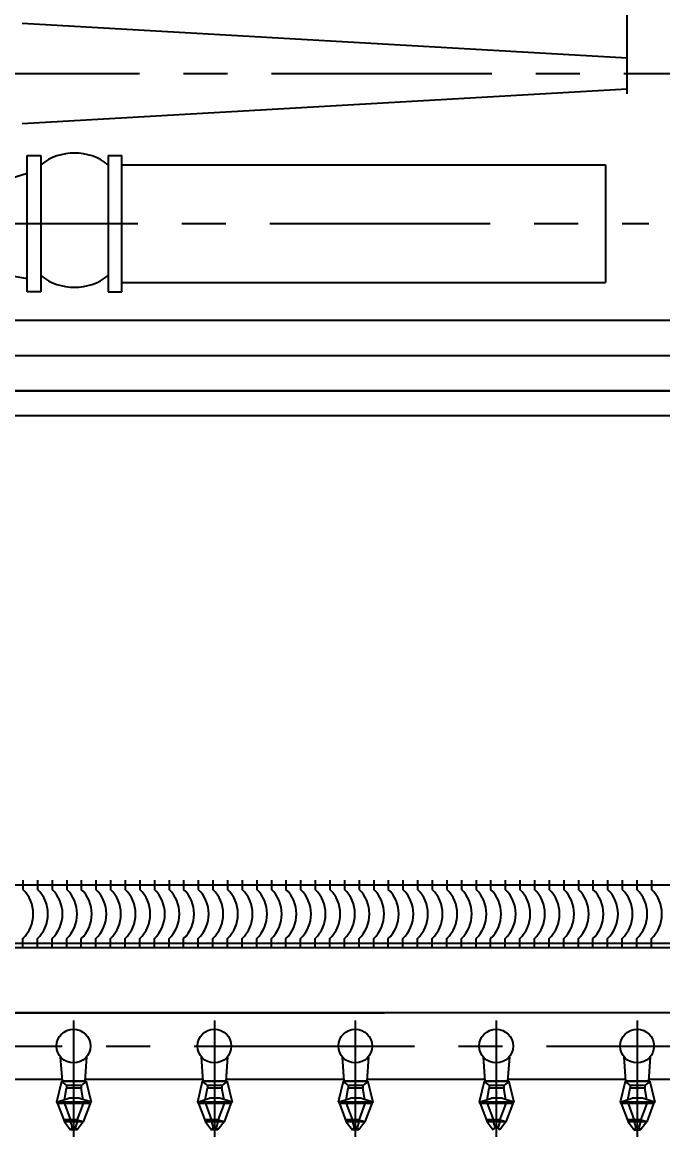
# Model space of a CAD drawing. Extents: x 1427168 to 1936200, y 1176778 to 1377202.
# Drawn here: x 1640404 to 1644041, y 1357125 to 1363445 of the extents above; entities that cross this region are included whole.
import ezdxf
from ezdxf.lldxf.tags import DXFTag

# ---------------------------------------------------------------- set-up
doc = ezdxf.new("R2010")
doc.units = 0
doc.header["$LTSCALE"] = 1000
doc.header["$MEASUREMENT"] = 0
doc.linetypes.add('CENTER', pattern=[2, 1.25, -0.25, 0.25, -0.25])
doc.linetypes.add('DOTE', pattern=[2.42, 2, -0.2, 0.02, -0.2])
doc.layers.get('0').update_dxf_attribs({"linetype": 'CONTINUOUS'})
doc.layers.get('DEFPOINTS').update_dxf_attribs({"linetype": 'CONTINUOUS'})
for name, color, linetype in [('01粗实线层', 7, 'CONTINUOUS'), ('2', 2, 'CONTINUOUS'), ('DOTE', 1, 'DOTE'), ('中心线', 1, 'ACAD_ISO04W100')]:
    doc.layers.add(name, color=color, linetype=linetype)
doc.styles.add('TH_GBDIM', font='romans.shx', dxfattribs={"width": 0.8, "bigfont": 'gbcbig.shx'})
tags = doc.linetypes.add('ACAD_ISO04W100', pattern=[30, 24, -3, 0, -3]).pattern_tags.tags
tags[10:11] = [DXFTag(74, 4), DXFTag(75, 0), DXFTag(340, '0'), DXFTag(46, 1.0), DXFTag(50, 0.0), DXFTag(44, 0.0), DXFTag(45, 0.0)]
tags[8:9] = [DXFTag(74, 4), DXFTag(75, 0), DXFTag(340, '0'), DXFTag(46, 1.0), DXFTag(50, 0.0), DXFTag(44, 0.0), DXFTag(45, 0.0)]
tags[6:7] = [DXFTag(74, 4), DXFTag(75, 0), DXFTag(340, '0'), DXFTag(46, 1.0), DXFTag(50, 0.0), DXFTag(44, 0.0), DXFTag(45, 0.0)]
tags[4:5] = [DXFTag(74, 4), DXFTag(75, 0), DXFTag(340, '0'), DXFTag(46, 1.0), DXFTag(50, 0.0), DXFTag(44, 0.0), DXFTag(45, 0.0)]
doc.dimstyles.new('TH_GBDIM', dxfattribs={"dimscale": 120, "dimtxt": 4, "dimasz": 2, "dimexe": 2, "dimexo": 0, "dimgap": 1.5, "dimtad": 1, "dimdec": 0, "dimzin": 0, "dimtxsty": 'TH_GBDIM', "dimblk": 'ARCHTICK', "dimcen": 2.5, "dimclrd": 130, "dimclre": 130, "dimclrt": 3, "dimazin": 3, "dimtfac": 0.714286, "dimtdec": 0, "dimtmove": 0, "dimatfit": 3, "dimtzin": 0})

# ---------------------------------------------------------------- blocks, each defined once
blk = doc.blocks.new('_ARCHTICK')
at = {"color": 0, "linetype": 'BYBLOCK', "const_width": 0.15}
blk.add_lwpolyline([(-0.5, -0.5), (0.5, 0.5)], dxfattribs=at)
blk = doc.blocks.new('*D392')
at = {"layer": '01粗实线层', "color": 130}
for p, q in [((1634422.7, 1363039), (1634422.7, 1367944.2)), ((1643837.8, 1363039), (1643837.8, 1367944.2)), ((1634422.7, 1367704.2), (1643837.8, 1367704.2))]:
    blk.add_line(p, q, dxfattribs=at)
at = {"layer": 'DEFPOINTS', "color": 0}
for p in [(1643837.8, 1367704.2), (1634422.7, 1363039), (1643837.8, 1363039)]:
    blk.add_point(p, dxfattribs=at)
at = {"layer": '01粗实线层', "color": 130, "xscale": 240, "yscale": 240, "zscale": 240, "rotation": 180}
blk.add_blockref('_ARCHTICK', (1634422.7, 1367704.2), dxfattribs=at)
at = {"layer": '01粗实线层', "color": 130, "xscale": 240, "yscale": 240, "zscale": 240}
blk.add_blockref('_ARCHTICK', (1643837.8, 1367704.2), dxfattribs=at)
at = {"layer": '01粗实线层', "color": 3, "insert": (1639130.3, 1368064.2), "char_height": 480, "attachment_point": 5, "style": 'TH_GBDIM'}
blk.add_mtext('{%%c6000}{}{}', dxfattribs=at)

msp = doc.modelspace()

# ---------------------------------------------------------------- linework, layer by layer
for p, q in [((1640970.3, 1362637.6), (1643715.1, 1362637.6)), ((1643715.1, 1362637.6), (1643715.1, 1361969.6)), ((1640970.3, 1361969.6), (1643715.1, 1361969.6)), ((1640162.6, 1361755.7), (1644630.2, 1361755.7)), ((1640005.3, 1361214.5), (1644830.5, 1361214.5))]:
    msp.add_line(p, q)
at = {"color": 4}
for p, q in [((1643167, 1357439.4), (1643167, 1357437.1)), ((1643826.4, 1357439.4), (1643826.4, 1357437.1)), ((1643967, 1357439.4), (1643967, 1357437.1))]:
    msp.add_line(p, q, dxfattribs=at)
at = {"layer": '01粗实线层', "color": 0}
for p, q in [((1643837.8, 1363066), (1643837.8, 1363244.1)), ((1640431.6, 1361916.5), (1640431.6, 1362690.7)), ((1640431.6, 1362690.7), (1640509.3, 1362690.7)), ((1640509.3, 1362690.7), (1640509.3, 1361916.5)), ((1640892.6, 1362690.7), (1640970.3, 1362690.7)), ((1640892.6, 1362690.7), (1640892.6, 1361916.5)), ((1640970.3, 1361916.5), (1640970.3, 1362690.7)), ((1640109.3, 1362490.1), (1640431.6, 1362590.6)), ((1640109.3, 1362045.9), (1640433.5, 1361992.5)), ((1640509.3, 1361916.5), (1640431.6, 1361916.5)), ((1640892.6, 1361916.5), (1640970.3, 1361916.5)), ((1629880.3, 1361555.7), (1648380.3, 1361555.7)), ((1639280.3, 1361355.7), (1648380.3, 1361355.7)), ((1648578.6, 1361355.7), (1639280.3, 1361355.7)), ((1639280.3, 1361355.7), (1648380.3, 1361355.7)), ((1648559.4, 1361355.7), (1639280.3, 1361355.7)), ((1640407.5, 1358580.5), (1640407.5, 1358527.2)), ((1640490.5, 1358580.5), (1640490.5, 1358527.2)), ((1640573.5, 1358580.5), (1640573.5, 1358527.2)), ((1640656.5, 1358580.5), (1640656.5, 1358527.2)), ((1640739.5, 1358580.5), (1640739.5, 1358527.2)), ((1640822.5, 1358580.5), (1640822.5, 1358527.2)), ((1640905.5, 1358580.5), (1640905.5, 1358527.2)), ((1640988.5, 1358580.5), (1640988.5, 1358527.2)), ((1641071.5, 1358580.5), (1641071.5, 1358527.2)), ((1641154.5, 1358580.5), (1641154.5, 1358527.2)), ((1641237.5, 1358580.5), (1641237.5, 1358527.2)), ((1641320.5, 1358580.5), (1641320.5, 1358527.2)), ((1641403.5, 1358580.5), (1641403.5, 1358527.2)), ((1641486.5, 1358580.5), (1641486.5, 1358527.2)), ((1641569.5, 1358580.5), (1641569.5, 1358527.2)), ((1641652.5, 1358580.5), (1641652.5, 1358527.2)), ((1641735.5, 1358580.5), (1641735.5, 1358527.2)), ((1641818.5, 1358580.5), (1641818.5, 1358527.2)), ((1641901.5, 1358580.5), (1641901.5, 1358527.2)), ((1641984.5, 1358580.5), (1641984.5, 1358527.2)), ((1641984.5, 1358580.5), (1641984.5, 1358527.2)), ((1642067.5, 1358580.5), (1642067.5, 1358527.2)), ((1642150.5, 1358580.5), (1642150.5, 1358527.2)), ((1642233.5, 1358580.5), (1642233.5, 1358527.2)), ((1642316.5, 1358580.5), (1642316.5, 1358527.2)), ((1642399.5, 1358580.5), (1642399.5, 1358527.2)), ((1642399.5, 1358580.5), (1642399.5, 1358527.2)), ((1642482.5, 1358580.5), (1642482.5, 1358527.2)), ((1642565.5, 1358580.5), (1642565.5, 1358527.2)), ((1642648.5, 1358580.5), (1642648.5, 1358527.2)), ((1642731.5, 1358580.5), (1642731.5, 1358527.2)), ((1642814.5, 1358580.5), (1642814.5, 1358527.2)), ((1642897.5, 1358580.5), (1642897.5, 1358527.2)), ((1642980.5, 1358580.5), (1642980.5, 1358527.2)), ((1643063.5, 1358580.5), (1643063.5, 1358527.2)), ((1643146.5, 1358580.5), (1643146.5, 1358527.2)), ((1643229.5, 1358580.5), (1643229.5, 1358527.2)), ((1643312.5, 1358580.5), (1643312.5, 1358527.2)), ((1643395.5, 1358580.5), (1643395.5, 1358527.2)), ((1643478.5, 1358580.5), (1643478.5, 1358527.2)), ((1643561.5, 1358580.5), (1643561.5, 1358527.2)), ((1643644.5, 1358580.5), (1643644.5, 1358527.2)), ((1643727.5, 1358580.5), (1643727.5, 1358527.2)), ((1643810.5, 1358580.5), (1643810.5, 1358527.2)), ((1643893.5, 1358580.5), (1643893.5, 1358527.2)), ((1643976.5, 1358580.5), (1643976.5, 1358527.2)), ((1640005.3, 1358553.9), (1647880.3, 1358553.9)), ((1640407.5, 1358195), (1640407.5, 1358248.3)), ((1640490.5, 1358195), (1640490.5, 1358248.3)), ((1640573.5, 1358195), (1640573.5, 1358248.3)), ((1640656.5, 1358195), (1640656.5, 1358248.3)), ((1640739.5, 1358195), (1640739.5, 1358248.3)), ((1640822.5, 1358195), (1640822.5, 1358248.3)), ((1640905.5, 1358195), (1640905.5, 1358248.3)), ((1640988.5, 1358195), (1640988.5, 1358248.3)), ((1641071.5, 1358195), (1641071.5, 1358248.3)), ((1641154.5, 1358195), (1641154.5, 1358248.3)), ((1641237.5, 1358195), (1641237.5, 1358248.3)), ((1641320.5, 1358195), (1641320.5, 1358248.3)), ((1641403.5, 1358195), (1641403.5, 1358248.3)), ((1641486.5, 1358195), (1641486.5, 1358248.3)), ((1641569.5, 1358195), (1641569.5, 1358248.3)), ((1641652.5, 1358195), (1641652.5, 1358248.3)), ((1641735.5, 1358195), (1641735.5, 1358248.3)), ((1641818.5, 1358195), (1641818.5, 1358248.3)), ((1641901.5, 1358195), (1641901.5, 1358248.3)), ((1641984.5, 1358195), (1641984.5, 1358248.3)), ((1641984.5, 1358195), (1641984.5, 1358248.3)), ((1642067.5, 1358195), (1642067.5, 1358248.3)), ((1642150.5, 1358195), (1642150.5, 1358248.3)), ((1642233.5, 1358195), (1642233.5, 1358248.3)), ((1642316.5, 1358195), (1642316.5, 1358248.3)), ((1642399.5, 1358195), (1642399.5, 1358248.3)), ((1642399.5, 1358195), (1642399.5, 1358248.3)), ((1642482.5, 1358195), (1642482.5, 1358248.3)), ((1642565.5, 1358195), (1642565.5, 1358248.3)), ((1642648.5, 1358195), (1642648.5, 1358248.3)), ((1642731.5, 1358195), (1642731.5, 1358248.3)), ((1642814.5, 1358195), (1642814.5, 1358248.3)), ((1642897.5, 1358195), (1642897.5, 1358248.3)), ((1642980.5, 1358195), (1642980.5, 1358248.3)), ((1643063.5, 1358195), (1643063.5, 1358248.3)), ((1643146.5, 1358195), (1643146.5, 1358248.3)), ((1643229.5, 1358195), (1643229.5, 1358248.3)), ((1643312.5, 1358195), (1643312.5, 1358248.3)), ((1643395.5, 1358195), (1643395.5, 1358248.3)), ((1643478.5, 1358195), (1643478.5, 1358248.3)), ((1643561.5, 1358195), (1643561.5, 1358248.3)), ((1643644.5, 1358195), (1643644.5, 1358248.3)), ((1643727.5, 1358195), (1643727.5, 1358248.3)), ((1643810.5, 1358195), (1643810.5, 1358248.3)), ((1643893.5, 1358195), (1643893.5, 1358248.3)), ((1643976.5, 1358195), (1643976.5, 1358248.3)), ((1647880.3, 1358195), (1639380.3, 1358195)), ((1640005.3, 1358221.7), (1647880.3, 1358221.7)), ((1647880.3, 1357827.2), (1639380.3, 1357827.2)), ((1639380.3, 1357827.2), (1642460.3, 1357827.2)), ((1640620.2, 1357578.5), (1640629.8, 1357439.4)), ((1640769.7, 1357578.5), (1640760.1, 1357439.4)), ((1641420.2, 1357578.5), (1641429.8, 1357439.4)), ((1641569.7, 1357578.5), (1641560.1, 1357439.4)), ((1642220.2, 1357578.5), (1642229.8, 1357439.4)), ((1642369.7, 1357578.5), (1642360.1, 1357439.4)), ((1643020.2, 1357578.5), (1643029.8, 1357439.4)), ((1643169.7, 1357578.5), (1643160.1, 1357439.4)), ((1643820.2, 1357578.5), (1643829.8, 1357439.4)), ((1643969.7, 1357578.5), (1643960.1, 1357439.4)), ((1639960.8, 1357450.2), (1640629.1, 1357450.2)), ((1640626.4, 1357437.1), (1640598.2, 1357319.6)), ((1640626.4, 1357439.4), (1640626.4, 1357437.1)), ((1640767, 1357439.4), (1640626.4, 1357439.4)), ((1640626.4, 1357437.1), (1640655.2, 1357414.1)), ((1640767, 1357437.1), (1640626.4, 1357437.1)), ((1640767, 1357437.1), (1640738.2, 1357414.1)), ((1640760.8, 1357450.2), (1641429.1, 1357450.2)), ((1640767, 1357439.4), (1640767, 1357437.1)), ((1640767, 1357437.1), (1640795.2, 1357319.6)), ((1641426.4, 1357437.1), (1641398.2, 1357319.6)), ((1641426.4, 1357439.4), (1641426.4, 1357437.1)), ((1641567, 1357439.4), (1641426.4, 1357439.4)), ((1641426.4, 1357437.1), (1641455.2, 1357414.1)), ((1641567, 1357437.1), (1641426.4, 1357437.1)), ((1641567, 1357437.1), (1641538.2, 1357414.1)), ((1641560.8, 1357450.2), (1642229.1, 1357450.2)), ((1641567, 1357439.4), (1641567, 1357437.1)), ((1641567, 1357437.1), (1641595.2, 1357319.6)), ((1642226.4, 1357437.1), (1642198.2, 1357319.6)), ((1642226.4, 1357439.4), (1642226.4, 1357437.1)), ((1642367, 1357439.4), (1642226.4, 1357439.4)), ((1642226.4, 1357437.1), (1642255.2, 1357414.1)), ((1642367, 1357437.1), (1642226.4, 1357437.1)), ((1642367, 1357437.1), (1642338.2, 1357414.1)), ((1642360.8, 1357450.2), (1643029.1, 1357450.2)), ((1642367, 1357439.4), (1642367, 1357437.1)), ((1642367, 1357437.1), (1642395.2, 1357319.6)), ((1643026.4, 1357437.1), (1642998.2, 1357319.6)), ((1643026.4, 1357439.4), (1643026.4, 1357437.1)), ((1643167, 1357439.4), (1643026.4, 1357439.4)), ((1643026.4, 1357437.1), (1643055.2, 1357414.1)), ((1643167, 1357437.1), (1643026.4, 1357437.1)), ((1643167, 1357437.1), (1643138.2, 1357414.1)), ((1643160.8, 1357450.2), (1643829.1, 1357450.2)), ((1643167, 1357437.1), (1643195.2, 1357319.6)), ((1643826.4, 1357437.1), (1643798.2, 1357319.6)), ((1643967, 1357439.4), (1643826.4, 1357439.4)), ((1643826.4, 1357437.1), (1643855.2, 1357414.1)), ((1643967, 1357437.1), (1643826.4, 1357437.1)), ((1643967, 1357437.1), (1643938.2, 1357414.1)), ((1643960.8, 1357450.2), (1644629.1, 1357450.2)), ((1643967, 1357437.1), (1643995.2, 1357319.6)), ((1640643.3, 1357334.5), (1640655.2, 1357400.3)), ((1640655.2, 1357414.1), (1640655.2, 1357400.3)), ((1640738.2, 1357414.1), (1640655.2, 1357414.1)), ((1640738.2, 1357400.3), (1640655.2, 1357400.3)), ((1640738.2, 1357414.1), (1640738.2, 1357400.3)), ((1640750.1, 1357334.5), (1640738.2, 1357400.3)), ((1641443.3, 1357334.5), (1641455.2, 1357400.3)), ((1641455.2, 1357414.1), (1641455.2, 1357400.3)), ((1641538.2, 1357414.1), (1641455.2, 1357414.1)), ((1641538.2, 1357400.3), (1641455.2, 1357400.3)), ((1641538.2, 1357414.1), (1641538.2, 1357400.3)), ((1641550.1, 1357334.5), (1641538.2, 1357400.3)), ((1642243.3, 1357334.5), (1642255.2, 1357400.3)), ((1642255.2, 1357414.1), (1642255.2, 1357400.3)), ((1642338.2, 1357414.1), (1642255.2, 1357414.1)), ((1642338.2, 1357400.3), (1642255.2, 1357400.3)), ((1642338.2, 1357414.1), (1642338.2, 1357400.3)), ((1642350.1, 1357334.5), (1642338.2, 1357400.3)), ((1643043.3, 1357334.5), (1643055.2, 1357400.3)), ((1643055.2, 1357414.1), (1643055.2, 1357400.3)), ((1643138.2, 1357414.1), (1643055.2, 1357414.1)), ((1643138.2, 1357400.3), (1643055.2, 1357400.3)), ((1643138.2, 1357414.1), (1643138.2, 1357400.3)), ((1643150.1, 1357334.5), (1643138.2, 1357400.3)), ((1643843.3, 1357334.5), (1643855.2, 1357400.3)), ((1643855.2, 1357414.1), (1643855.2, 1357400.3)), ((1643938.2, 1357414.1), (1643855.2, 1357414.1)), ((1643938.2, 1357400.3), (1643855.2, 1357400.3)), ((1643938.2, 1357414.1), (1643938.2, 1357400.3)), ((1643950.1, 1357334.5), (1643938.2, 1357400.3)), ((1640795.8, 1357319.6), (1640597.6, 1357319.6)), ((1640597.6, 1357319.6), (1640604.5, 1357312.7)), ((1640598.2, 1357319.6), (1640667.9, 1357342.6)), ((1640604.5, 1357312.7), (1640643.7, 1357209)), ((1640788.9, 1357312.7), (1640604.5, 1357312.7)), ((1640643.7, 1357312.7), (1640678.8, 1357218.7)), ((1640725.5, 1357342.6), (1640667.9, 1357342.6)), ((1640749.7, 1357312.7), (1640714.7, 1357218.7)), ((1640795.2, 1357319.6), (1640725.5, 1357342.6)), ((1640788.9, 1357312.7), (1640749.7, 1357209)), ((1640795.8, 1357319.6), (1640788.9, 1357312.7)), ((1641595.8, 1357319.6), (1641397.6, 1357319.6)), ((1641397.6, 1357319.6), (1641404.5, 1357312.7)), ((1641398.2, 1357319.6), (1641467.9, 1357342.6)), ((1641404.5, 1357312.7), (1641443.7, 1357209)), ((1641588.9, 1357312.7), (1641404.5, 1357312.7)), ((1641443.7, 1357312.7), (1641478.8, 1357218.7)), ((1641525.5, 1357342.6), (1641467.9, 1357342.6)), ((1641549.7, 1357312.7), (1641514.7, 1357218.7)), ((1641595.2, 1357319.6), (1641525.5, 1357342.6)), ((1641588.9, 1357312.7), (1641549.7, 1357209)), ((1641595.8, 1357319.6), (1641588.9, 1357312.7)), ((1642395.8, 1357319.6), (1642197.6, 1357319.6)), ((1642197.6, 1357319.6), (1642204.5, 1357312.7)), ((1642198.2, 1357319.6), (1642267.9, 1357342.6)), ((1642204.5, 1357312.7), (1642243.7, 1357209)), ((1642388.9, 1357312.7), (1642204.5, 1357312.7)), ((1642243.7, 1357312.7), (1642278.8, 1357218.7)), ((1642325.5, 1357342.6), (1642267.9, 1357342.6)), ((1642349.7, 1357312.7), (1642314.7, 1357218.7)), ((1642395.2, 1357319.6), (1642325.5, 1357342.6)), ((1642388.9, 1357312.7), (1642349.7, 1357209)), ((1642395.8, 1357319.6), (1642388.9, 1357312.7)), ((1643195.8, 1357319.6), (1642997.6, 1357319.6)), ((1642997.6, 1357319.6), (1643004.5, 1357312.7)), ((1642998.2, 1357319.6), (1643067.9, 1357342.6)), ((1643004.5, 1357312.7), (1643043.7, 1357209)), ((1643188.9, 1357312.7), (1643004.5, 1357312.7)), ((1643043.7, 1357312.7), (1643078.8, 1357218.7)), ((1643125.5, 1357342.6), (1643067.9, 1357342.6)), ((1643149.7, 1357312.7), (1643114.7, 1357218.7)), ((1643195.2, 1357319.6), (1643125.5, 1357342.6)), ((1643188.9, 1357312.7), (1643149.7, 1357209)), ((1643195.8, 1357319.6), (1643188.9, 1357312.7)), ((1643995.8, 1357319.6), (1643797.6, 1357319.6)), ((1643797.6, 1357319.6), (1643804.5, 1357312.7)), ((1643798.2, 1357319.6), (1643867.9, 1357342.6)), ((1643804.5, 1357312.7), (1643843.7, 1357209)), ((1643988.9, 1357312.7), (1643804.5, 1357312.7)), ((1643843.7, 1357312.7), (1643878.8, 1357218.7)), ((1643925.5, 1357342.6), (1643867.9, 1357342.6)), ((1643949.7, 1357312.7), (1643914.7, 1357218.7)), ((1643995.2, 1357319.6), (1643925.5, 1357342.6)), ((1643988.9, 1357312.7), (1643949.7, 1357209)), ((1643995.8, 1357319.6), (1643988.9, 1357312.7)), ((1640708.2, 1357220.5), (1640643.7, 1357220.5)), ((1640643.7, 1357209), (1640685.2, 1357220.5)), ((1640749.7, 1357209), (1640643.7, 1357209)), ((1640643.7, 1357209), (1640678.3, 1357162.9)), ((1640678.3, 1357209), (1640688.3, 1357175.4)), ((1640687.7, 1357174.7), (1640678.3, 1357162.9)), ((1640715.1, 1357209), (1640705.1, 1357175.4)), ((1640705.7, 1357174.7), (1640715.1, 1357162.9)), ((1640749.7, 1357209), (1640708.2, 1357220.5)), ((1640749.7, 1357209), (1640715.1, 1357162.9)), ((1641508.2, 1357220.5), (1641443.7, 1357220.5)), ((1641443.7, 1357209), (1641485.2, 1357220.5)), ((1641549.7, 1357209), (1641443.7, 1357209)), ((1641443.7, 1357209), (1641478.3, 1357162.9)), ((1641478.3, 1357209), (1641488.3, 1357175.4)), ((1641487.7, 1357174.7), (1641478.3, 1357162.9)), ((1641515.1, 1357209), (1641505.1, 1357175.4)), ((1641505.7, 1357174.7), (1641515.1, 1357162.9)), ((1641549.7, 1357209), (1641508.2, 1357220.5)), ((1641549.7, 1357209), (1641515.1, 1357162.9)), ((1642308.2, 1357220.5), (1642243.7, 1357220.5)), ((1642243.7, 1357209), (1642285.2, 1357220.5)), ((1642349.7, 1357209), (1642243.7, 1357209)), ((1642243.7, 1357209), (1642278.3, 1357162.9)), ((1642278.3, 1357209), (1642288.3, 1357175.4)), ((1642287.7, 1357174.7), (1642278.3, 1357162.9)), ((1642315.1, 1357209), (1642305.1, 1357175.4)), ((1642305.7, 1357174.7), (1642315.1, 1357162.9)), ((1642349.7, 1357209), (1642308.2, 1357220.5)), ((1642349.7, 1357209), (1642315.1, 1357162.9)), ((1643108.2, 1357220.5), (1643043.7, 1357220.5)), ((1643043.7, 1357209), (1643085.2, 1357220.5)), ((1643149.7, 1357209), (1643043.7, 1357209)), ((1643043.7, 1357209), (1643078.3, 1357162.9)), ((1643078.3, 1357209), (1643088.3, 1357175.4)), ((1643087.7, 1357174.7), (1643078.3, 1357162.9)), ((1643115.1, 1357209), (1643105.1, 1357175.4)), ((1643105.7, 1357174.7), (1643115.1, 1357162.9)), ((1643149.7, 1357209), (1643108.2, 1357220.5)), ((1643149.7, 1357209), (1643115.1, 1357162.9)), ((1643908.2, 1357220.5), (1643843.7, 1357220.5)), ((1643843.7, 1357209), (1643885.2, 1357220.5)), ((1643949.7, 1357209), (1643843.7, 1357209)), ((1643843.7, 1357209), (1643878.3, 1357162.9)), ((1643878.3, 1357209), (1643888.3, 1357175.4)), ((1643887.7, 1357174.7), (1643878.3, 1357162.9)), ((1643915.1, 1357209), (1643905.1, 1357175.4)), ((1643905.7, 1357174.7), (1643915.1, 1357162.9)), ((1643949.7, 1357209), (1643908.2, 1357220.5)), ((1643949.7, 1357209), (1643915.1, 1357162.9)), ((1640715.1, 1357162.9), (1640678.3, 1357162.9)), ((1641515.1, 1357162.9), (1641478.3, 1357162.9)), ((1642315.1, 1357162.9), (1642278.3, 1357162.9)), ((1643878.3, 1357162.9), (1643915.1, 1357162.9))]:
    msp.add_line(p, q, dxfattribs=at)
for centre in [(1640695, 1357638.7), (1641495, 1357638.7), (1642295, 1357638.7), (1643095, 1357638.7), (1643895, 1357638.7)]:
    msp.add_circle(centre, 96, dxfattribs=at)
for centre, radius, start, end in [((1640700.9, 1362394.8), 309.1, 51.68711, 128.31289), ((1640700.9, 1362251.6), 309.1, 231.68711, 308.31289), ((1640273, 1358387.8), 193.7, 313.95925, 46.04075), ((1640356, 1358387.8), 193.7, 313.95925, 46.04075), ((1640439, 1358387.8), 193.7, 313.95925, 46.04075), ((1640522, 1358387.8), 193.7, 313.95925, 46.04075), ((1640605, 1358387.8), 193.7, 313.95925, 46.04075), ((1640688, 1358387.8), 193.7, 313.95925, 46.04075), ((1640771, 1358387.8), 193.7, 313.95925, 46.04075), ((1640854, 1358387.8), 193.7, 313.95925, 46.04075), ((1640937, 1358387.8), 193.7, 313.95925, 46.04075), ((1641020, 1358387.8), 193.7, 313.95925, 46.04075), ((1641103, 1358387.8), 193.7, 313.95925, 46.04075), ((1641186, 1358387.8), 193.7, 313.95925, 46.04075), ((1641269, 1358387.8), 193.7, 313.95925, 46.04075), ((1641352, 1358387.8), 193.7, 313.95925, 46.04075), ((1641435, 1358387.8), 193.7, 313.95925, 46.04075), ((1641518, 1358387.8), 193.7, 313.95925, 46.04075), ((1641601, 1358387.8), 193.7, 313.95925, 46.04075), ((1641684, 1358387.8), 193.7, 313.95925, 46.04075), ((1641767, 1358387.8), 193.7, 313.95925, 46.04075), ((1641850, 1358387.8), 193.7, 313.95925, 46.04075), ((1641850, 1358387.8), 193.7, 313.95925, 46.04075), ((1641933, 1358387.8), 193.7, 313.95925, 46.04075), ((1642016, 1358387.8), 193.7, 313.95925, 46.04075), ((1642099, 1358387.8), 193.7, 313.95925, 46.04075), ((1642182, 1358387.8), 193.7, 313.95925, 46.04075), ((1642265, 1358387.8), 193.7, 313.95925, 46.04075), ((1642265, 1358387.8), 193.7, 313.95925, 46.04075), ((1642348, 1358387.8), 193.7, 313.95925, 46.04075), ((1642431, 1358387.8), 193.7, 313.95925, 46.04075), ((1642514, 1358387.8), 193.7, 313.95925, 46.04075), ((1642597, 1358387.8), 193.7, 313.95925, 46.04075), ((1642680, 1358387.8), 193.7, 313.95925, 46.04075), ((1642763, 1358387.8), 193.7, 313.95925, 46.04075), ((1642846, 1358387.8), 193.7, 313.95925, 46.04075), ((1642929, 1358387.8), 193.7, 313.95925, 46.04075), ((1643012, 1358387.8), 193.7, 313.95925, 46.04075), ((1643095, 1358387.8), 193.7, 313.95925, 46.04075), ((1643178, 1358387.8), 193.7, 313.95925, 46.04075), ((1643261, 1358387.8), 193.7, 313.95925, 46.04075), ((1643344, 1358387.8), 193.7, 313.95925, 46.04075), ((1643427, 1358387.8), 193.7, 313.95925, 46.04075), ((1643510, 1358387.8), 193.7, 313.95925, 46.04075), ((1643593, 1358387.8), 193.7, 313.95925, 46.04075), ((1643676, 1358387.8), 193.7, 313.95925, 46.04075), ((1643759, 1358387.8), 193.7, 313.95925, 46.04075), ((1643842, 1358387.8), 193.7, 313.95925, 46.04075), ((1640696.7, 1357167.5), 11.5, 38.65981, 141.34019), ((1641496.7, 1357167.5), 11.5, 38.65981, 141.34019), ((1642296.7, 1357167.5), 11.5, 38.65981, 141.34019), ((1643096.7, 1357167.5), 11.5, 38.65981, 141.34019), ((1643896.7, 1357167.5), 11.5, 38.65981, 141.34019)]:
    msp.add_arc(centre, radius, start, end, dxfattribs=at)
at = {"layer": '2', "color": 0}
for p, q in [((1640404.2, 1363441.2), (1643837.8, 1363244.1)), ((1643837.8, 1363066), (1640404.2, 1362868.8))]:
    msp.add_line(p, q, dxfattribs=at)
at = {"layer": 'DOTE', "linetype": 'CENTER'}
for p, q in [((1633820.1, 1363155), (1644533.8, 1363155)), ((1637810.7, 1362303.6), (1643961, 1362303.6)), ((1639380.3, 1357638.7), (1647834.7, 1357638.7))]:
    msp.add_line(p, q, dxfattribs=at)
at = {"layer": '中心线', "ltscale": 50}
for p, q in [((1640695, 1357783.6), (1640695, 1357124.5)), ((1641495, 1357783.6), (1641495, 1357124.5)), ((1642295, 1357783.6), (1642295, 1357124.5)), ((1643095, 1357783.6), (1643095, 1357124.5)), ((1643895, 1357783.6), (1643895, 1357124.5))]:
    msp.add_line(p, q, dxfattribs=at)

# ---------------------------------------------------------------- dimensions: what is measured, and where the dimension line sits
at = {"layer": '01粗实线层', "color": 0}
dim = msp.add_linear_dim(base=(1643837.8, 1367704.2), p1=(1634422.7, 1363039), p2=(1643837.8, 1363039), text='{%%c6000}{}{}', dimstyle='TH_GBDIM', override={"dimgap": 1, "dimtad": 1, "dimjust": 0, "dimdec": 0, "dimlfac": 1, "dimse1": 0, "dimse2": 0, "dimsd1": 0, "dimsd2": 0}, dxfattribs=at)
dim.commit()
dim.dimension.update_dxf_attribs({"geometry": '*D392', "text_midpoint": (1639130.3, 1368064.2)})

doc.saveas('drawing.dxf')
